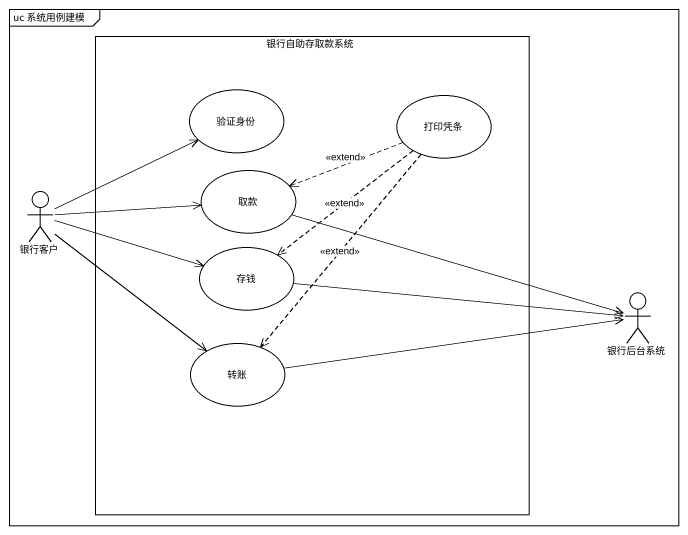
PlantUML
@startuml
mainframe uc 系统用例建模
rectangle 银行自助存取款系统 {
  usecase 验证身份
  usecase 打印凭条
  usecase 取款
  usecase 存钱
  usecase 转账
}
actor 银行客户
actor 银行后台系统
打印凭条 .left.> 取款 : <<extend>>
打印凭条 ..> 存钱 : <<extend>>
打印凭条 ..> 转账 : <<extend>>
银行客户 -right-> 验证身份
银行客户 -right-> 取款
银行客户 -right-> 存钱
银行客户 --> 转账
取款 -right-> 银行后台系统
存钱 -left- 银行客户
存钱 -right-> 银行后台系统
转账 -right-> 银行后台系统
@enduml
